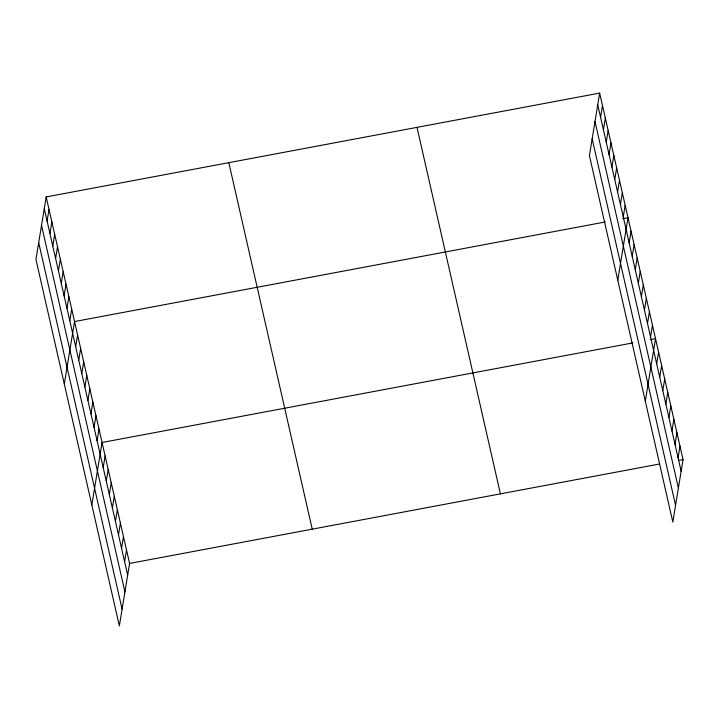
<?xml version="1.0" encoding="UTF-8"?>
<svg xmlns="http://www.w3.org/2000/svg" width="719" height="719" viewBox="0 0 719 719"><rect width="100%" height="100%" fill="white"/><g stroke="black" fill="none" stroke-linecap="round" stroke-linejoin="round"><path stroke-width="1.08" d="M46.178 196.934L35.95 259.406L119.354 625.907L129.582 563.435L46.178 196.934L599.646 93.093L683.05 459.594L672.822 522.066L589.418 155.565L599.646 93.093M47.103 221.084L49.018 209.4M49.935 233.54L51.849 221.856M52.775 246.006L54.689 234.322M55.606 258.463L57.52 246.779M58.446 270.928L60.36 259.235M61.277 283.385L63.191 271.701M64.117 295.851L66.031 284.158M66.948 308.307L68.862 296.623M69.788 320.773L71.702 309.08M64.306 384.018L74.533 321.546L605.308 221.964M75.684 346.675L77.598 334.982M78.739 360.111L80.654 348.418M81.795 373.547L83.71 361.864M84.86 386.984L86.774 375.3M87.916 400.42L89.83 388.736M90.971 413.865L92.886 402.173M94.027 427.302L95.942 415.609M97.092 440.738L99.006 429.054M91.834 504.963L102.062 442.491L632.828 342.909M103.203 467.62L105.118 455.927M106.259 481.056L108.174 469.363M109.324 494.492L111.238 482.809M112.38 507.929L114.294 496.245M115.435 521.365L117.35 509.681M118.5 534.81L120.406 523.117M121.556 548.246L123.47 536.554M124.612 561.683L126.526 549.999M600.572 117.242L602.486 105.558M603.403 129.708L605.317 118.015M606.243 142.164L608.157 130.481M609.074 154.63L610.988 142.937M611.914 167.087L613.828 155.403M614.745 179.552L616.659 167.86M617.585 192.009L619.499 180.325M620.416 204.466L622.33 192.782M623.256 216.931L625.171 205.248M617.774 280.176L628.002 217.704L622.6 218.72M629.152 242.833L631.057 231.141M632.208 256.27L634.122 244.577M635.263 269.706L637.178 258.022M638.319 283.142L640.234 271.458M641.384 296.588L643.298 284.895M644.44 310.024L646.354 298.331M647.495 323.46L649.41 311.776M650.551 336.896L652.466 325.213M645.294 401.121L655.53 338.649L650.12 339.665M656.672 363.778L658.586 352.085M659.727 377.214L661.642 365.522M662.783 390.651L664.698 378.967M665.848 404.087L667.762 392.403M668.904 417.532L670.818 405.84M671.959 430.969L673.874 419.276M675.024 444.405L676.93 432.721M678.08 457.841L679.994 446.157M129.582 563.435L659.278 464.052M678.727 460.403L683.05 459.594M597.732 104.785L681.136 471.278M594.99 121.538L678.394 488.039M592.159 138.803L675.563 505.304M417.002 127.362L500.406 493.863M228.822 162.665L312.226 529.166M44.263 208.618L127.667 575.119M41.522 225.38L124.926 591.881M38.691 242.645L122.095 609.146"/></g></svg>
